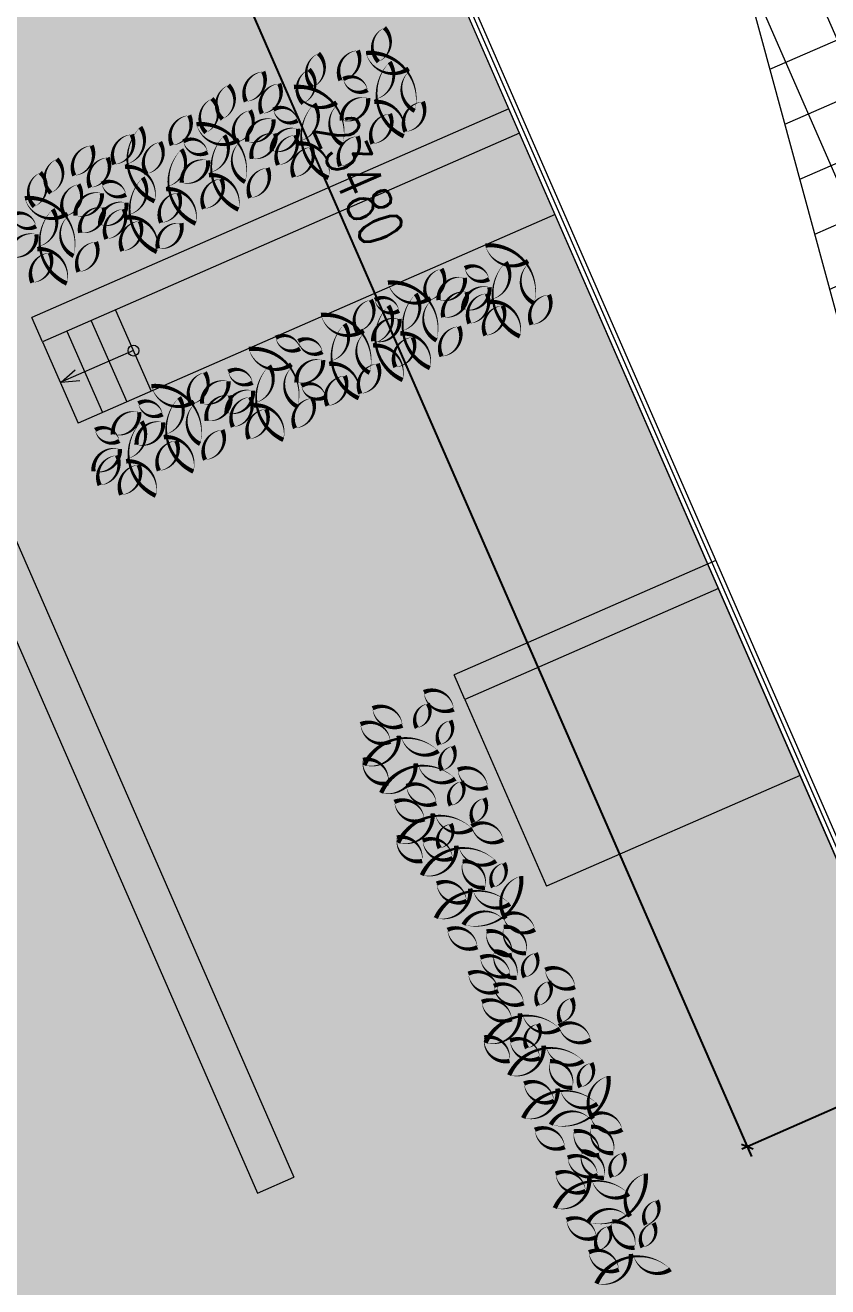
# Model space of a CAD drawing. Header units: metres. Extents: x -45 to 1930, y -347 to 488.
# Drawn here: x 288.23 to 297.28, y -40.85 to -26.63 of the extents above; entities that cross this region are included whole.
import ezdxf

# ---------------------------------------------------------------- set-up
doc = ezdxf.new("R2010")
doc.units = ezdxf.units.M
doc.header["$PDMODE"] = 3
doc.linetypes.add('ČERCHOVANÁ', pattern=[25.4, 12.7, -6.35, 0, -6.35])
for name, color, linetype in [('OSA', 7, 'ČERCHOVANÁ'), ('srafa pozemek', 60, 'Continuous'), ('SRAFY', 3, 'Continuous'), ('zariz.predmety', 203, 'Continuous')]:
    doc.layers.add(name, color=color, linetype=linetype)
doc.styles.add('ROMANS', font='romans.shx', dxfattribs={"width": 0.7})
doc.dimstyles.new('KOTY-50', dxfattribs={"dimscale": 0, "dimtxt": 0.1, "dimasz": 0.1, "dimexe": 0.07, "dimexo": 0.15, "dimgap": 0.02, "dimtad": 1, "dimdec": 0, "dimlfac": 1000, "dimrnd": 5, "dimzin": 0, "dimdsep": 46, "dimtxsty": 'ROMANS', "dimblk1": 'OBLIQUE', "dimblk2": 'OBLIQUE', "dimsah": 1, "dimcen": 0.09, "dimdle": 0.12, "dimadec": 0, "dimazin": 0, "dimtfac": 1, "dimtdec": 4, "dimtofl": 0, "dimtmove": 2, "dimatfit": 3, "dimldrblk": 'OBLIQUE', "dimfxl": 0, "dimtolj": 1, "dimtzin": 0, "dimarcsym": 0})

# ---------------------------------------------------------------- blocks, each defined once
blk = doc.blocks.new('_OBLIQUE')
at = {"color": 0, "linetype": 'ByBlock'}
blk.add_line((-0.5, -0.5), (0.5, 0.5), dxfattribs=at)
blk = doc.blocks.new('*D64')
at = {"layer": 'Defpoints', "color": 0, "linetype": 'Continuous', "lineweight": 0}
for p in [(289.005, -16.872), (298.41, -38.384), (296.374, -39.274)]:
    blk.add_point(p, dxfattribs=at)
at = {"layer": 'SRAFY', "color": 0, "linetype": 'Continuous', "lineweight": -2}
for p, q in [((288.868, -16.932), (286.905, -17.79)), ((286.921, -17.652), (296.422, -39.384)), ((298.272, -38.444), (296.31, -39.302))]:
    blk.add_line(p, q, dxfattribs=at)
at = {"layer": 'SRAFY', "color": 0, "linetype": 'Continuous', "lineweight": -2, "xscale": 0.1, "yscale": 0.1, "zscale": 0.1}
for p, rotation in [((286.969, -17.762), 113.6136663218753), ((296.374, -39.274), 293.6136663218753)]:
    blk.add_blockref('_OBLIQUE', p, dxfattribs=dict(at, rotation=rotation))
at = {"layer": 'SRAFY', "color": 0, "linetype": 'Continuous', "lineweight": 0, "insert": (291.992, -28.378), "char_height": 0.5, "attachment_point": 5, "rotation": 293.6137, "style": 'ROMANS'}
blk.add_mtext('\\A1;23480', dxfattribs=at)

msp = doc.modelspace()

# ---------------------------------------------------------------- hatches: boundary and pattern name
at = {"layer": 'srafa pozemek', "linetype": 'Continuous', "lineweight": 0}
h = msp.add_hatch(color=256, dxfattribs=at)
h.paths.add_polyline_path([(276.396756, -6.461814), (304.224323, -12.356896), (304.738556, -12.431053), (319.972339, -47.086498), (316.157232, -48.53174), (306.539377, -52.495263), (291.298899, -58.147889), (286.487939, -43.14322), (283.67829, -30.994972), (281.535834, -22.100834), (277.940623, -10.266371)])
h.paths.add_polyline_path([(288.633542, -16.395366), (300.954108, -17.24279), (308.305379, -34.058251), (298.409693, -38.384381), (289.005074, -16.872046), (288.836865, -16.86045)], flags=16)
at = {"layer": 'SRAFY', "linetype": 'Continuous', "lineweight": 0}
h = msp.add_hatch(dxfattribs=at)
h.set_pattern_fill('NET', color=252, scale=0.2, angle=-156.3863337, style=0)
h.set_pattern_definition([(203.6137, (311.995, 63.44493), (0.2543604, -0.5818297), []), (293.6137, (311.995, 63.44493), (0.5818297, 0.2543604), [])])
h.paths.add_polyline_path([(299.590723, -31.432387), (296.205927, -23.689929), (295.765724, -23.882374, 0.02002173), (295.788696, -24.040827), (298.408213, -33.669837, 0.490247124), (301.210317, -34.38181), (303.923979, -32.149625), (302.965443, -29.95705)])
h.paths.add_polyline_path([(300.465762, -34.120253), (299.702206, -34.454059), (299.582035, -34.179179), (300.345591, -33.845372)], flags=24)

# ---------------------------------------------------------------- linework, layer by layer
at = {"linetype": 'Continuous', "lineweight": 0}
for p, q in [((298.409693, -38.384381), (289.003891, -16.86934)), ((298.435478, -38.318539), (289.05976, -16.872313)), ((298.461263, -38.252698), (289.115629, -16.875286)), ((293.684283, -27.575372), (288.30169, -29.928498)), ((293.804453, -27.850252), (288.42186, -30.203378)), ((294.205015, -28.766506), (288.823189, -31.119296)), ((288.42186, -30.203378), (288.30169, -29.928498)), ((287.74914, -31.588842), (291.258247, -39.617744)), ((287.33682, -31.769098), (290.845927, -39.798)), ((296.01908, -32.666393), (293.066427, -33.957214)), ((296.047623, -32.98133), (293.186598, -34.232094)), ((293.186598, -34.232094), (293.066427, -33.957214)), ((290.845882, -39.797897), (291.258202, -39.617641))]:
    msp.add_line(p, q, dxfattribs=at)
at = {"color": 253, "linetype": 'Continuous', "lineweight": 0}
for p in [(293.186598, -34.232094), (296.968931, -35.088749)]:
    msp.add_line(p, (294.107905, -36.339514), dxfattribs=at)
at = {"layer": 'OSA', "linetype": 'Continuous', "lineweight": 0}
for p, q in [((289.2465, -29.842868), (289.64783, -30.758785)), ((288.97162, -29.963038), (289.37295, -30.878956)), ((288.69674, -30.083208), (289.09807, -30.999126)), ((288.42186, -30.203378), (288.823189, -31.119296)), ((289.447165, -30.300827), (288.622525, -30.661337)), ((288.63095, -30.657654), (288.789909, -30.517619)), ((288.63095, -30.657654), (288.841691, -30.636066))]:
    msp.add_line(p, q, dxfattribs=at)
msp.add_circle((289.447165, -30.300827), 0.061121, dxfattribs=at)
at = {"layer": 'srafa pozemek', "linetype": 'Continuous', "lineweight": 0, "flags": 128}
msp.add_lwpolyline([(288.633542, -16.395366), (300.954108, -17.24279), (308.305379, -34.058251), (298.409693, -38.384381), (289.005074, -16.872046), (288.836865, -16.86045)], close=True, dxfattribs=at)
at = {"layer": 'SRAFY', "color": 252, "linetype": 'Continuous', "lineweight": 0}
msp.add_line((298.408213, -33.669837), (295.788696, -24.040827), dxfattribs=at)
at = {"layer": 'zariz.predmety', "color": 253, "linetype": 'Continuous', "ltscale": 0.001}
for points in [[(292.2117, -27.043767, 0, 0, 0.520567051), (292.2117, -27.043767, 0, 0.05, 0.520567051), (292.279379, -26.660717, 0, 0.05, 0.520567051), (292.2117, -27.043767, 0.05, 0.05, 0)], [(291.46657, -27.333021, 0, 0, 0.520567051), (291.46657, -27.333021, 0, 0.05, 0.520567051), (291.534249, -26.949971, 0, 0.05, 0.520567051), (291.46657, -27.333021, 0.05, 0.05, 0)], [(291.978683, -26.917304, 0, 0, 0.520567051), (291.978683, -26.917304, 0, 0.05, 0.520567051), (291.783321, -27.253669, 0, 0.05, 0.520567051), (291.978683, -26.917304, 0.05, 0.05, 0)], [(292.07223, -26.946173, 0, 0, 0.520567051), (292.07223, -26.946173, 0, 0.05, 0.520567051), (292.552211, -27.121003, 0, 0.05, 0.520567051), (292.557575, -27.152227, 0, 0.05, 0.520567051), (292.621261, -27.59775, 0, 0.05, 0.520567051), (292.07223, -26.946173, 0.05, 0.05, 0)], [(290.911795, -27.156139, 0, 0, 0.520567051), (290.911795, -27.156139, 0, 0.05, 0.520567051), (290.716433, -27.492504, 0, 0.05, 0.520567051), (290.911795, -27.156139, 0.05, 0.05, 0)], [(291.361316, -27.513356, 0, 0, 0.520567051), (291.361316, -27.513356, 0, 0.05, 0.520567051), (291.428995, -27.130306, 0, 0.05, 0.520567051), (291.361316, -27.513356, 0.05, 0.05, 0)], [(292.497433, -27.884195, 0, 0, 0.520567051), (292.497433, -27.884195, 0, 0.05, 0.520567051), (292.164526, -27.496742, 0, 0.05, 0.520567051), (292.175137, -27.46689, 0, 0.05, 0.520567051), (292.33775, -27.047242, 0, 0.05, 0.520567051), (292.497433, -27.884195, 0.05, 0.05, 0)], [(290.451354, -27.690052, 0, 0, 0.520567051), (290.451354, -27.690052, 0, 0.05, 0.520567051), (290.519033, -27.307002, 0, 0.05, 0.520567051), (290.451354, -27.690052, 0.05, 0.05, 0)], [(291.091901, -27.291829, 0, 0, 0.520567051), (291.091901, -27.291829, 0, 0.05, 0.520567051), (290.896539, -27.628194, 0, 0.05, 0.520567051), (291.091901, -27.291829, 0.05, 0.05, 0)], [(291.258769, -27.328126, 0, 0, 0.520567051), (291.258769, -27.328126, 0, 0.05, 0.520567051), (291.73875, -27.502955, 0, 0.05, 0.520567051), (291.744114, -27.534179, 0, 0.05, 0.520567051), (291.8078, -27.979703, 0, 0.05, 0.520567051), (291.258769, -27.328126, 0.05, 0.05, 0)], [(291.816617, -27.239514, 0, 0, 0.520567051), (291.816617, -27.239514, 0, 0.05, 0.520567051), (292.088648, -27.363196, 0, 0.05, 0.520567051), (291.816617, -27.239514, 0.05, 0.05, 0)], [(290.265464, -27.843447, 0, 0, 0.520567051), (290.265464, -27.843447, 0, 0.05, 0.520567051), (290.333143, -27.460397, 0, 0.05, 0.520567051), (290.265464, -27.843447, 0.05, 0.05, 0)], [(291.797388, -27.705517, 0, 0, 0.520567051), (291.797388, -27.705517, 0, 0.05, 0.520567051), (292.094888, -27.454915, 0, 0.05, 0.520567051), (291.797388, -27.705517, 0.05, 0.05, 0)], [(290.762639, -27.59295, 0, 0, 0.520567051), (290.762639, -27.59295, 0, 0.05, 0.520567051), (290.610099, -27.950776, 0, 0.05, 0.520567051), (290.762639, -27.59295, 0.05, 0.05, 0)], [(291.02727, -27.584414, 0, 0, 0.520567051), (291.02727, -27.584414, 0, 0.05, 0.520567051), (291.299301, -27.708096, 0, 0.05, 0.520567051), (291.02727, -27.584414, 0.05, 0.05, 0)], [(291.647049, -28.353784, 0, 0, 0.520567051), (291.647049, -28.353784, 0, 0.05, 0.520567051), (291.314142, -27.966331, 0, 0.05, 0.520567051), (291.324753, -27.936479, 0, 0.05, 0.520567051), (291.487366, -27.516831, 0, 0.05, 0.520567051), (291.647049, -28.353784, 0.05, 0.05, 0)], [(292.515946, -27.83195, 0, 0, 0.520567051), (292.515946, -27.83195, 0, 0.05, 0.520567051), (292.711309, -27.495585, 0, 0.05, 0.520567051), (292.515946, -27.83195, 0.05, 0.05, 0)], [(290.076685, -27.64886, 0, 0, 0.520567051), (290.076685, -27.64886, 0, 0.05, 0.520567051), (289.881323, -27.985225, 0, 0.05, 0.520567051), (290.076685, -27.64886, 0.05, 0.05, 0)], [(290.158397, -27.747329, 0, 0, 0.520567051), (290.158397, -27.747329, 0, 0.05, 0.520567051), (290.638378, -27.922158, 0, 0.05, 0.520567051), (290.643742, -27.953383, 0, 0.05, 0.520567051), (290.707428, -28.398906, 0, 0.05, 0.520567051), (290.158397, -27.747329, 0.05, 0.05, 0)], [(290.730499, -27.944352, 0, 0, 0.520567051), (290.730499, -27.944352, 0, 0.05, 0.520567051), (291.027999, -27.69375, 0, 0.05, 0.520567051), (290.730499, -27.944352, 0.05, 0.05, 0)], [(292.145477, -27.968669, 0, 0, 0.520567051), (292.145477, -27.968669, 0, 0.05, 0.520567051), (292.340839, -27.632304, 0, 0.05, 0.520567051), (292.145477, -27.968669, 0.05, 0.05, 0)], [(289.232108, -28.201238, 0, 0, 0.520567051), (289.232108, -28.201238, 0, 0.05, 0.520567051), (289.42747, -27.864873, 0, 0.05, 0.520567051), (289.232108, -28.201238, 0.05, 0.05, 0)], [(289.685378, -28.617138, 0, 0, 0.520567051), (289.685378, -28.617138, 0, 0.05, 0.520567051), (289.35247, -28.229685, 0, 0.05, 0.520567051), (289.363082, -28.199833, 0, 0.05, 0.520567051), (289.525695, -27.780185, 0, 0.05, 0.520567051), (289.685378, -28.617138, 0.05, 0.05, 0)], [(290.631833, -28.710814, 0, 0, 0.520567051), (290.631833, -28.710814, 0, 0.05, 0.520567051), (290.298926, -28.323361, 0, 0.05, 0.520567051), (290.309537, -28.29351, 0, 0.05, 0.520567051), (290.47215, -27.873862, 0, 0.05, 0.520567051), (290.631833, -28.710814, 0.05, 0.05, 0)], [(291.047377, -27.852701, 0, 0, 0.520567051), (291.047377, -27.852701, 0, 0.05, 0.520567051), (290.782932, -28.137967, 0, 0.05, 0.520567051), (291.047377, -27.852701, 0.05, 0.05, 0)], [(291.00804, -28.050417, 0, 0, 0.520567051), (291.00804, -28.050417, 0, 0.05, 0.520567051), (291.305541, -27.799815, 0, 0.05, 0.520567051), (291.00804, -28.050417, 0.05, 0.05, 0)], [(291.078589, -28.207505, 0, 0, 0.520567051), (291.078589, -28.207505, 0, 0.05, 0.520567051), (291.273951, -27.87114, 0, 0.05, 0.520567051), (291.078589, -28.207505, 0.05, 0.05, 0)], [(291.77974, -28.221297, 0, 0, 0.520567051), (291.77974, -28.221297, 0, 0.05, 0.520567051), (291.975102, -27.884932, 0, 0.05, 0.520567051), (291.77974, -28.221297, 0.05, 0.05, 0)], [(288.975553, -27.989969, 0, 0, 0.520567051), (288.975553, -27.989969, 0, 0.05, 0.520567051), (288.780191, -28.326334, 0, 0.05, 0.520567051), (288.975553, -27.989969, 0.05, 0.05, 0)], [(289.747423, -27.949981, 0, 0, 0.520567051), (289.747423, -27.949981, 0, 0.05, 0.520567051), (289.594882, -28.307806, 0, 0.05, 0.520567051), (289.747423, -27.949981, 0.05, 0.05, 0)], [(290.148407, -28.868848, 0, 0, 0.520567051), (290.148407, -28.868848, 0, 0.05, 0.520567051), (289.8155, -28.481395, 0, 0.05, 0.520567051), (289.826111, -28.451544, 0, 0.05, 0.520567051), (289.988724, -28.031896, 0, 0.05, 0.520567051), (290.148407, -28.868848, 0.05, 0.05, 0)], [(290.012054, -27.941445, 0, 0, 0.520567051), (290.012054, -27.941445, 0, 0.05, 0.520567051), (290.284084, -28.065127, 0, 0.05, 0.520567051), (290.012054, -27.941445, 0.05, 0.05, 0)], [(291.258695, -28.343194, 0, 0, 0.520567051), (291.258695, -28.343194, 0, 0.05, 0.520567051), (291.454057, -28.006829, 0, 0.05, 0.520567051), (291.258695, -28.343194, 0.05, 0.05, 0)], [(288.515112, -28.523882, 0, 0, 0.520567051), (288.515112, -28.523882, 0, 0.05, 0.520567051), (288.582791, -28.140832, 0, 0.05, 0.520567051), (288.515112, -28.523882, 0.05, 0.05, 0)], [(289.15566, -28.125659, 0, 0, 0.520567051), (289.15566, -28.125659, 0, 0.05, 0.520567051), (288.960298, -28.462024, 0, 0.05, 0.520567051), (289.15566, -28.125659, 0.05, 0.05, 0)], [(289.992824, -28.407448, 0, 0, 0.520567051), (289.992824, -28.407448, 0, 0.05, 0.520567051), (290.290324, -28.156846, 0, 0.05, 0.520567051), (289.992824, -28.407448, 0.05, 0.05, 0)], [(288.329223, -28.677277, 0, 0, 0.520567051), (288.329223, -28.677277, 0, 0.05, 0.520567051), (288.396902, -28.294227, 0, 0.05, 0.520567051), (288.329223, -28.677277, 0.05, 0.05, 0)], [(290.764523, -28.578328, 0, 0, 0.520567051), (290.764523, -28.578328, 0, 0.05, 0.520567051), (290.959885, -28.241963, 0, 0.05, 0.520567051), (290.764523, -28.578328, 0.05, 0.05, 0)], [(288.826398, -28.42678, 0, 0, 0.520567051), (288.826398, -28.42678, 0, 0.05, 0.520567051), (288.673858, -28.784605, 0, 0.05, 0.520567051), (288.826398, -28.42678, 0.05, 0.05, 0)], [(289.091029, -28.418243, 0, 0, 0.520567051), (289.091029, -28.418243, 0, 0.05, 0.520567051), (289.363059, -28.541926, 0, 0.05, 0.520567051), (289.091029, -28.418243, 0.05, 0.05, 0)], [(289.710808, -29.187613, 0, 0, 0.520567051), (289.710808, -29.187613, 0, 0.05, 0.520567051), (289.377901, -28.80016, 0, 0.05, 0.520567051), (289.388512, -28.770309, 0, 0.05, 0.520567051), (289.551125, -28.350661, 0, 0.05, 0.520567051), (289.710808, -29.187613, 0.05, 0.05, 0)], [(290.243479, -28.700225, 0, 0, 0.520567051), (290.243479, -28.700225, 0, 0.05, 0.520567051), (290.438841, -28.36386, 0, 0.05, 0.520567051), (290.243479, -28.700225, 0.05, 0.05, 0)], [(288.222155, -28.581159, 0, 0, 0.520567051), (288.222155, -28.581159, 0, 0.05, 0.520567051), (288.702137, -28.755988, 0, 0.05, 0.520567051), (288.7075, -28.787212, 0, 0.05, 0.520567051), (288.771187, -29.232736, 0, 0.05, 0.520567051), (288.222155, -28.581159, 0.05, 0.05, 0)], [(288.794258, -28.778182, 0, 0, 0.520567051), (288.794258, -28.778182, 0, 0.05, 0.520567051), (289.091758, -28.52758, 0, 0.05, 0.520567051), (288.794258, -28.778182, 0.05, 0.05, 0)], [(289.760053, -28.858259, 0, 0, 0.520567051), (289.760053, -28.858259, 0, 0.05, 0.520567051), (289.955415, -28.521894, 0, 0.05, 0.520567051), (289.760053, -28.858259, 0.05, 0.05, 0)], [(288.075812, -28.775274, 0, 0, 0.520567051), (288.075812, -28.775274, 0, 0.05, 0.520567051), (288.347843, -28.898957, 0, 0.05, 0.520567051), (288.075812, -28.775274, 0.05, 0.05, 0)], [(288.695592, -29.544644, 0, 0, 0.520567051), (288.695592, -29.544644, 0, 0.05, 0.520567051), (288.362684, -29.157191, 0, 0.05, 0.520567051), (288.373296, -29.12734, 0, 0.05, 0.520567051), (288.535909, -28.707692, 0, 0.05, 0.520567051), (288.695592, -29.544644, 0.05, 0.05, 0)], [(289.111136, -28.68653, 0, 0, 0.520567051), (289.111136, -28.68653, 0, 0.05, 0.520567051), (288.846691, -28.971797, 0, 0.05, 0.520567051), (289.111136, -28.68653, 0.05, 0.05, 0)], [(289.071799, -28.884247, 0, 0, 0.520567051), (289.071799, -28.884247, 0, 0.05, 0.520567051), (289.369299, -28.633645, 0, 0.05, 0.520567051), (289.071799, -28.884247, 0.05, 0.05, 0)], [(289.142347, -29.041335, 0, 0, 0.520567051), (289.142347, -29.041335, 0, 0.05, 0.520567051), (289.337709, -28.70497, 0, 0.05, 0.520567051), (289.142347, -29.041335, 0.05, 0.05, 0)], [(289.322454, -29.177024, 0, 0, 0.520567051), (289.322454, -29.177024, 0, 0.05, 0.520567051), (289.517816, -28.840659, 0, 0.05, 0.520567051), (289.322454, -29.177024, 0.05, 0.05, 0)], [(289.988072, -28.864679, 0, 0, 0.520567051), (289.988072, -28.864679, 0, 0.05, 0.520567051), (289.723627, -29.149945, 0, 0.05, 0.520567051), (289.988072, -28.864679, 0.05, 0.05, 0)], [(288.056583, -29.241278, 0, 0, 0.520567051), (288.056583, -29.241278, 0, 0.05, 0.520567051), (288.354083, -28.990676, 0, 0.05, 0.520567051), (288.056583, -29.241278, 0.05, 0.05, 0)], [(288.828282, -29.412158, 0, 0, 0.520567051), (288.828282, -29.412158, 0, 0.05, 0.520567051), (289.023644, -29.075793, 0, 0.05, 0.520567051), (288.828282, -29.412158, 0.05, 0.05, 0)], [(293.418638, -29.114747, 0, 0, 0.520567051), (293.418638, -29.114747, 0, 0.05, 0.520567051), (293.898619, -29.289576, 0, 0.05, 0.520567051), (293.903983, -29.3208, 0, 0.05, 0.520567051), (293.967669, -29.766324, 0, 0.05, 0.520567051), (293.418638, -29.114747, 0.05, 0.05, 0)], [(288.307237, -29.534055, 0, 0, 0.520567051), (288.307237, -29.534055, 0, 0.05, 0.520567051), (288.502599, -29.19769, 0, 0.05, 0.520567051), (288.307237, -29.534055, 0.05, 0.05, 0)], [(293.806919, -30.140405, 0, 0, 0.520567051), (293.806919, -30.140405, 0, 0.05, 0.520567051), (293.474011, -29.752952, 0, 0.05, 0.520567051), (293.484623, -29.7231, 0, 0.05, 0.520567051), (293.647236, -29.303452, 0, 0.05, 0.520567051), (293.806919, -30.140405, 0.05, 0.05, 0)], [(292.922509, -29.379571, 0, 0, 0.520567051), (292.922509, -29.379571, 0, 0.05, 0.520567051), (292.769968, -29.737397, 0, 0.05, 0.520567051), (292.922509, -29.379571, 0.05, 0.05, 0)], [(293.187139, -29.371035, 0, 0, 0.520567051), (293.187139, -29.371035, 0, 0.05, 0.520567051), (293.45917, -29.494717, 0, 0.05, 0.520567051), (293.187139, -29.371035, 0.05, 0.05, 0)], [(292.318266, -29.533951, 0, 0, 0.520567051), (292.318266, -29.533951, 0, 0.05, 0.520567051), (292.798247, -29.70878, 0, 0.05, 0.520567051), (292.803611, -29.740004, 0, 0.05, 0.520567051), (292.867297, -30.185527, 0, 0.05, 0.520567051), (292.318266, -29.533951, 0.05, 0.05, 0)], [(292.890369, -29.730974, 0, 0, 0.520567051), (292.890369, -29.730974, 0, 0.05, 0.520567051), (293.187869, -29.480371, 0, 0.05, 0.520567051), (292.890369, -29.730974, 0.05, 0.05, 0)], [(293.16791, -29.837039, 0, 0, 0.520567051), (293.16791, -29.837039, 0, 0.05, 0.520567051), (293.46541, -29.586436, 0, 0.05, 0.520567051), (293.16791, -29.837039, 0.05, 0.05, 0)], [(292.125289, -29.728094, 0, 0, 0.520567051), (292.125289, -29.728094, 0, 0.05, 0.520567051), (291.972748, -30.08592, 0, 0.05, 0.520567051), (292.125289, -29.728094, 0.05, 0.05, 0)], [(292.171923, -29.728066, 0, 0, 0.520567051), (292.171923, -29.728066, 0, 0.05, 0.520567051), (292.443954, -29.851748, 0, 0.05, 0.520567051), (292.171923, -29.728066, 0.05, 0.05, 0)], [(292.791702, -30.497436, 0, 0, 0.520567051), (292.791702, -30.497436, 0, 0.05, 0.520567051), (292.458795, -30.109983, 0, 0.05, 0.520567051), (292.469406, -30.080131, 0, 0.05, 0.520567051), (292.632019, -29.660483, 0, 0.05, 0.520567051), (292.791702, -30.497436, 0.05, 0.05, 0)], [(293.207246, -29.639322, 0, 0, 0.520567051), (293.207246, -29.639322, 0, 0.05, 0.520567051), (292.942802, -29.924588, 0, 0.05, 0.520567051), (293.207246, -29.639322, 0.05, 0.05, 0)], [(293.238458, -29.994126, 0, 0, 0.520567051), (293.238458, -29.994126, 0, 0.05, 0.520567051), (293.43382, -29.657761, 0, 0.05, 0.520567051), (293.238458, -29.994126, 0.05, 0.05, 0)], [(293.939609, -30.007918, 0, 0, 0.520567051), (293.939609, -30.007918, 0, 0.05, 0.520567051), (294.134971, -29.671553, 0, 0.05, 0.520567051), (293.939609, -30.007918, 0.05, 0.05, 0)], [(292.483997, -30.631956, 0, 0, 0.520567051), (292.483997, -30.631956, 0, 0.05, 0.520567051), (292.15109, -30.244503, 0, 0.05, 0.520567051), (292.161701, -30.214651, 0, 0.05, 0.520567051), (292.324314, -29.795004, 0, 0.05, 0.520567051), (292.483997, -30.631956, 0.05, 0.05, 0)], [(293.418564, -30.129815, 0, 0, 0.520567051), (293.418564, -30.129815, 0, 0.05, 0.520567051), (293.613927, -29.79345, 0, 0.05, 0.520567051), (293.418564, -30.129815, 0.05, 0.05, 0)], [(291.563496, -29.899437, 0, 0, 0.520567051), (291.563496, -29.899437, 0, 0.05, 0.520567051), (292.043478, -30.074266, 0, 0.05, 0.520567051), (292.048841, -30.10549, 0, 0.05, 0.520567051), (292.112528, -30.551014, 0, 0.05, 0.520567051), (291.563496, -29.899437, 0.05, 0.05, 0)], [(291.9887, -30.837458, 0, 0, 0.520567051), (291.9887, -30.837458, 0, 0.05, 0.520567051), (291.655792, -30.450005, 0, 0.05, 0.520567051), (291.666404, -30.420153, 0, 0.05, 0.520567051), (291.829017, -30.000506, 0, 0.05, 0.520567051), (291.9887, -30.837458, 0.05, 0.05, 0)], [(292.152693, -30.194069, 0, 0, 0.520567051), (292.152693, -30.194069, 0, 0.05, 0.520567051), (292.450193, -29.943467, 0, 0.05, 0.520567051), (292.152693, -30.194069, 0.05, 0.05, 0)], [(292.924393, -30.364949, 0, 0, 0.520567051), (292.924393, -30.364949, 0, 0.05, 0.520567051), (293.119755, -30.028584, 0, 0.05, 0.520567051), (292.924393, -30.364949, 0.05, 0.05, 0)], [(291.054033, -30.156092, 0, 0, 0.520567051), (291.054033, -30.156092, 0, 0.05, 0.520567051), (291.326063, -30.279775, 0, 0.05, 0.520567051), (291.054033, -30.156092, 0.05, 0.05, 0)], [(291.307884, -30.192777, 0, 0, 0.520567051), (291.307884, -30.192777, 0, 0.05, 0.520567051), (291.579915, -30.316459, 0, 0.05, 0.520567051), (291.307884, -30.192777, 0.05, 0.05, 0)], [(292.403348, -30.486846, 0, 0, 0.520567051), (292.403348, -30.486846, 0, 0.05, 0.520567051), (292.59871, -30.150481, 0, 0.05, 0.520567051), (292.403348, -30.486846, 0.05, 0.05, 0)], [(290.750035, -30.281389, 0, 0, 0.520567051), (290.750035, -30.281389, 0, 0.05, 0.520567051), (291.230016, -30.456218, 0, 0.05, 0.520567051), (291.23538, -30.487442, 0, 0.05, 0.520567051), (291.299067, -30.932966, 0, 0.05, 0.520567051), (290.750035, -30.281389, 0.05, 0.05, 0)], [(291.288654, -30.65878, 0, 0, 0.520567051), (291.288654, -30.65878, 0, 0.05, 0.520567051), (291.586154, -30.408178, 0, 0.05, 0.520567051), (291.288654, -30.65878, 0.05, 0.05, 0)], [(292.007213, -30.785213, 0, 0, 0.520567051), (292.007213, -30.785213, 0, 0.05, 0.520567051), (292.202575, -30.448848, 0, 0.05, 0.520567051), (292.007213, -30.785213, 0.05, 0.05, 0)], [(290.253906, -30.546213, 0, 0, 0.520567051), (290.253906, -30.546213, 0, 0.05, 0.520567051), (290.101365, -30.904039, 0, 0.05, 0.520567051), (290.253906, -30.546213, 0.05, 0.05, 0)], [(290.518536, -30.537677, 0, 0, 0.520567051), (290.518536, -30.537677, 0, 0.05, 0.520567051), (290.790567, -30.661359, 0, 0.05, 0.520567051), (290.518536, -30.537677, 0.05, 0.05, 0)], [(291.138316, -31.307047, 0, 0, 0.520567051), (291.138316, -31.307047, 0, 0.05, 0.520567051), (290.805408, -30.919594, 0, 0.05, 0.520567051), (290.81602, -30.889742, 0, 0.05, 0.520567051), (290.978633, -30.470094, 0, 0.05, 0.520567051), (291.138316, -31.307047, 0.05, 0.05, 0)], [(291.636743, -30.921933, 0, 0, 0.520567051), (291.636743, -30.921933, 0, 0.05, 0.520567051), (291.832106, -30.585568, 0, 0.05, 0.520567051), (291.636743, -30.921933, 0.05, 0.05, 0)], [(289.649663, -30.700593, 0, 0, 0.520567051), (289.649663, -30.700593, 0, 0.05, 0.520567051), (290.129644, -30.875422, 0, 0.05, 0.520567051), (290.135008, -30.906646, 0, 0.05, 0.520567051), (290.198694, -31.352169, 0, 0.05, 0.520567051), (289.649663, -30.700593, 0.05, 0.05, 0)], [(290.221766, -30.897616, 0, 0, 0.520567051), (290.221766, -30.897616, 0, 0.05, 0.520567051), (290.519266, -30.647013, 0, 0.05, 0.520567051), (290.221766, -30.897616, 0.05, 0.05, 0)], [(291.343315, -30.698087, 0, 0, 0.520567051), (291.343315, -30.698087, 0, 0.05, 0.520567051), (291.615346, -30.821769, 0, 0.05, 0.520567051), (291.343315, -30.698087, 0.05, 0.05, 0)], [(289.50332, -30.894708, 0, 0, 0.520567051), (289.50332, -30.894708, 0, 0.05, 0.520567051), (289.775351, -31.01839, 0, 0.05, 0.520567051), (289.50332, -30.894708, 0.05, 0.05, 0)], [(290.123099, -31.664078, 0, 0, 0.520567051), (290.123099, -31.664078, 0, 0.05, 0.520567051), (289.790192, -31.276625, 0, 0.05, 0.520567051), (289.800803, -31.246773, 0, 0.05, 0.520567051), (289.963416, -30.827125, 0, 0.05, 0.520567051), (290.123099, -31.664078, 0.05, 0.05, 0)], [(290.538643, -30.805964, 0, 0, 0.520567051), (290.538643, -30.805964, 0, 0.05, 0.520567051), (290.274199, -31.09123, 0, 0.05, 0.520567051), (290.538643, -30.805964, 0.05, 0.05, 0)], [(290.499307, -31.003681, 0, 0, 0.520567051), (290.499307, -31.003681, 0, 0.05, 0.520567051), (290.796807, -30.753078, 0, 0.05, 0.520567051), (290.499307, -31.003681, 0.05, 0.05, 0)], [(290.569855, -31.160768, 0, 0, 0.520567051), (290.569855, -31.160768, 0, 0.05, 0.520567051), (290.765217, -30.824403, 0, 0.05, 0.520567051), (290.569855, -31.160768, 0.05, 0.05, 0)], [(291.271006, -31.17456, 0, 0, 0.520567051), (291.271006, -31.17456, 0, 0.05, 0.520567051), (291.466368, -30.838195, 0, 0.05, 0.520567051), (291.271006, -31.17456, 0.05, 0.05, 0)], [(289.215697, -31.24538, 0, 0, 0.520567051), (289.215697, -31.24538, 0, 0.05, 0.520567051), (289.513198, -30.994778, 0, 0.05, 0.520567051), (289.215697, -31.24538, 0.05, 0.05, 0)], [(290.749962, -31.296458, 0, 0, 0.520567051), (290.749962, -31.296458, 0, 0.05, 0.520567051), (290.945324, -30.960093, 0, 0.05, 0.520567051), (290.749962, -31.296458, 0.05, 0.05, 0)], [(289.0156, -31.194721, 0, 0, 0.520567051), (289.0156, -31.194721, 0, 0.05, 0.520567051), (289.28763, -31.318403, 0, 0.05, 0.520567051), (289.0156, -31.194721, 0.05, 0.05, 0)], [(289.698365, -31.936555, 0, 0, 0.520567051), (289.698365, -31.936555, 0, 0.05, 0.520567051), (289.365458, -31.549102, 0, 0.05, 0.520567051), (289.376069, -31.51925, 0, 0.05, 0.520567051), (289.538682, -31.099602, 0, 0.05, 0.520567051), (289.698365, -31.936555, 0.05, 0.05, 0)], [(289.48409, -31.360711, 0, 0, 0.520567051), (289.48409, -31.360711, 0, 0.05, 0.520567051), (289.781591, -31.110109, 0, 0.05, 0.520567051), (289.48409, -31.360711, 0.05, 0.05, 0)], [(290.25579, -31.531591, 0, 0, 0.520567051), (290.25579, -31.531591, 0, 0.05, 0.520567051), (290.451152, -31.195226, 0, 0.05, 0.520567051), (290.25579, -31.531591, 0.05, 0.05, 0)], [(288.99637, -31.660725, 0, 0, 0.520567051), (288.99637, -31.660725, 0, 0.05, 0.520567051), (289.29387, -31.410122, 0, 0.05, 0.520567051), (288.99637, -31.660725, 0.05, 0.05, 0)], [(289.734745, -31.653488, 0, 0, 0.520567051), (289.734745, -31.653488, 0, 0.05, 0.520567051), (289.930107, -31.317123, 0, 0.05, 0.520567051), (289.734745, -31.653488, 0.05, 0.05, 0)], [(289.066918, -31.817812, 0, 0, 0.520567051), (289.066918, -31.817812, 0, 0.05, 0.520567051), (289.26228, -31.481447, 0, 0.05, 0.520567051), (289.066918, -31.817812, 0.05, 0.05, 0)], [(289.310011, -31.925965, 0, 0, 0.520567051), (289.310011, -31.925965, 0, 0.05, 0.520567051), (289.505373, -31.5896, 0, 0.05, 0.520567051), (289.310011, -31.925965, 0.05, 0.05, 0)], [(293.061354, -34.346032, 0, 0, 0.520567051), (293.061354, -34.346032, 0, 0.05, 0.520567051), (292.724989, -34.15067, 0, 0.05, 0.520567051), (293.061354, -34.346032, 0.05, 0.05, 0)], [(292.768769, -34.281401, 0, 0, 0.520567051), (292.768769, -34.281401, 0, 0.05, 0.520567051), (292.645086, -34.553432, 0, 0.05, 0.520567051), (292.768769, -34.281401, 0.05, 0.05, 0)], [(292.145678, -34.33272, 0, 0, 0.520567051), (292.145678, -34.33272, 0, 0.05, 0.520567051), (292.482043, -34.528082, 0, 0.05, 0.520567051), (292.145678, -34.33272, 0.05, 0.05, 0)], [(292.009988, -34.512826, 0, 0, 0.520567051), (292.009988, -34.512826, 0, 0.05, 0.520567051), (292.346353, -34.708188, 0, 0.05, 0.520567051), (292.009988, -34.512826, 0.05, 0.05, 0)], [(293.023413, -34.47159, 0, 0, 0.520567051), (293.023413, -34.47159, 0, 0.05, 0.520567051), (292.89973, -34.743621, 0, 0.05, 0.520567051), (293.023413, -34.47159, 0.05, 0.05, 0)], [(292.051735, -34.974663, 0, 0, 0.520567051), (292.051735, -34.974663, 0, 0.05, 0.520567051), (292.439188, -34.641756, 0, 0.05, 0.520567051), (292.469039, -34.652367, 0, 0.05, 0.520567051), (292.888687, -34.81498, 0, 0.05, 0.520567051), (292.051735, -34.974663, 0.05, 0.05, 0)], [(293.051871, -34.759359, 0, 0, 0.520567051), (293.051871, -34.759359, 0, 0.05, 0.520567051), (292.928188, -35.031389, 0, 0.05, 0.520567051), (293.051871, -34.759359, 0.05, 0.05, 0)], [(292.322333, -35.178444, 0, 0, 0.520567051), (292.322333, -35.178444, 0, 0.05, 0.520567051), (292.037067, -34.914, 0, 0.05, 0.520567051), (292.322333, -35.178444, 0.05, 0.05, 0)], [(292.241985, -35.286461, 0, 0, 0.520567051), (292.241985, -35.286461, 0, 0.05, 0.520567051), (292.629438, -34.953554, 0, 0.05, 0.520567051), (292.65929, -34.964165, 0, 0.05, 0.520567051), (293.078937, -35.126779, 0, 0.05, 0.520567051), (292.241985, -35.286461, 0.05, 0.05, 0)], [(293.44417, -35.221695, 0, 0, 0.520567051), (293.44417, -35.221695, 0, 0.05, 0.520567051), (293.107805, -35.026333, 0, 0.05, 0.520567051), (293.44417, -35.221695, 0.05, 0.05, 0)], [(292.528494, -35.208383, 0, 0, 0.520567051), (292.528494, -35.208383, 0, 0.05, 0.520567051), (292.864859, -35.403745, 0, 0.05, 0.520567051), (292.528494, -35.208383, 0.05, 0.05, 0)], [(293.151585, -35.157064, 0, 0, 0.520567051), (293.151585, -35.157064, 0, 0.05, 0.520567051), (293.027903, -35.429095, 0, 0.05, 0.520567051), (293.151585, -35.157064, 0.05, 0.05, 0)], [(292.392805, -35.388489, 0, 0, 0.520567051), (292.392805, -35.388489, 0, 0.05, 0.520567051), (292.72917, -35.583851, 0, 0.05, 0.520567051), (292.392805, -35.388489, 0.05, 0.05, 0)], [(293.406229, -35.347253, 0, 0, 0.520567051), (293.406229, -35.347253, 0, 0.05, 0.520567051), (293.282547, -35.619284, 0, 0.05, 0.520567051), (293.406229, -35.347253, 0.05, 0.05, 0)], [(292.434551, -35.850326, 0, 0, 0.520567051), (292.434551, -35.850326, 0, 0.05, 0.520567051), (292.822004, -35.517419, 0, 0.05, 0.520567051), (292.851856, -35.52803, 0, 0.05, 0.520567051), (293.271504, -35.690643, 0, 0.05, 0.520567051), (292.434551, -35.850326, 0.05, 0.05, 0)], [(293.026396, -35.637053, 0, 0, 0.520567051), (293.026396, -35.637053, 0, 0.05, 0.520567051), (292.902713, -35.909084, 0, 0.05, 0.520567051), (293.026396, -35.637053, 0.05, 0.05, 0)], [(293.619848, -35.813458, 0, 0, 0.520567051), (293.619848, -35.813458, 0, 0.05, 0.520567051), (293.262022, -35.660918, 0, 0.05, 0.520567051), (293.619848, -35.813458, 0.05, 0.05, 0)], [(292.70515, -36.054107, 0, 0, 0.520567051), (292.70515, -36.054107, 0, 0.05, 0.520567051), (292.419884, -35.789663, 0, 0.05, 0.520567051), (292.70515, -36.054107, 0.05, 0.05, 0)], [(292.71157, -35.826088, 0, 0, 0.520567051), (292.71157, -35.826088, 0, 0.05, 0.520567051), (293.047935, -36.02145, 0, 0.05, 0.520567051), (292.71157, -35.826088, 0.05, 0.05, 0)], [(292.700981, -36.214443, 0, 0, 0.520567051), (292.700981, -36.214443, 0, 0.05, 0.520567051), (293.088434, -35.881535, 0, 0.05, 0.520567051), (293.118285, -35.892147, 0, 0.05, 0.520567051), (293.537933, -36.05476, 0, 0.05, 0.520567051), (292.700981, -36.214443, 0.05, 0.05, 0)], [(293.162381, -36.058859, 0, 0, 0.520567051), (293.162381, -36.058859, 0, 0.05, 0.520567051), (293.412983, -36.356359, 0, 0.05, 0.520567051), (293.162381, -36.058859, 0.05, 0.05, 0)], [(293.628384, -36.078089, 0, 0, 0.520567051), (293.628384, -36.078089, 0, 0.05, 0.520567051), (293.504702, -36.35012, 0, 0.05, 0.520567051), (293.628384, -36.078089, 0.05, 0.05, 0)], [(292.869604, -36.309514, 0, 0, 0.520567051), (292.869604, -36.309514, 0, 0.05, 0.520567051), (293.205969, -36.504876, 0, 0.05, 0.520567051), (292.869604, -36.309514, 0.05, 0.05, 0)], [(293.8225, -36.224432, 0, 0, 0.520567051), (293.8225, -36.224432, 0, 0.05, 0.520567051), (293.64767, -36.704413, 0, 0.05, 0.520567051), (293.616446, -36.709777, 0, 0.05, 0.520567051), (293.170923, -36.773463, 0, 0.05, 0.520567051), (293.8225, -36.224432, 0.05, 0.05, 0)], [(292.859015, -36.697868, 0, 0, 0.520567051), (292.859015, -36.697868, 0, 0.05, 0.520567051), (293.246468, -36.364961, 0, 0.05, 0.520567051), (293.276319, -36.375572, 0, 0.05, 0.520567051), (293.695967, -36.538185, 0, 0.05, 0.520567051), (292.859015, -36.697868, 0.05, 0.05, 0)], [(293.976879, -36.828675, 0, 0, 0.520567051), (293.976879, -36.828675, 0, 0.05, 0.520567051), (293.619053, -36.676134, 0, 0.05, 0.520567051), (293.976879, -36.828675, 0.05, 0.05, 0)], [(292.991501, -36.830559, 0, 0, 0.520567051), (292.991501, -36.830559, 0, 0.05, 0.520567051), (293.327866, -37.025921, 0, 0.05, 0.520567051), (292.991501, -36.830559, 0.05, 0.05, 0)], [(293.717128, -37.113412, 0, 0, 0.520567051), (293.717128, -37.113412, 0, 0.05, 0.520567051), (293.431862, -36.848968, 0, 0.05, 0.520567051), (293.717128, -37.113412, 0.05, 0.05, 0)], [(293.625476, -36.796535, 0, 0, 0.520567051), (293.625476, -36.796535, 0, 0.05, 0.520567051), (293.876079, -37.094035, 0, 0.05, 0.520567051), (293.625476, -36.796535, 0.05, 0.05, 0)], [(293.362324, -37.144624, 0, 0, 0.520567051), (293.362324, -37.144624, 0, 0.05, 0.520567051), (293.698689, -37.339986, 0, 0.05, 0.520567051), (293.362324, -37.144624, 0.05, 0.05, 0)], [(293.519412, -37.074076, 0, 0, 0.520567051), (293.519412, -37.074076, 0, 0.05, 0.520567051), (293.770014, -37.371576, 0, 0.05, 0.520567051), (293.519412, -37.074076, 0.05, 0.05, 0)], [(293.985415, -37.093305, 0, 0, 0.520567051), (293.985415, -37.093305, 0, 0.05, 0.520567051), (293.861733, -37.365336, 0, 0.05, 0.520567051), (293.985415, -37.093305, 0.05, 0.05, 0)], [(294.429676, -37.475963, 0, 0, 0.520567051), (294.429676, -37.475963, 0, 0.05, 0.520567051), (294.093311, -37.280601, 0, 0.05, 0.520567051), (294.429676, -37.475963, 0.05, 0.05, 0)], [(293.226635, -37.32473, 0, 0, 0.520567051), (293.226635, -37.32473, 0, 0.05, 0.520567051), (293.563, -37.520093, 0, 0.05, 0.520567051), (293.226635, -37.32473, 0.05, 0.05, 0)], [(294.137091, -37.411332, 0, 0, 0.520567051), (294.137091, -37.411332, 0, 0.05, 0.520567051), (294.013409, -37.683363, 0, 0.05, 0.520567051), (294.137091, -37.411332, 0.05, 0.05, 0)], [(293.514, -37.462651, 0, 0, 0.520567051), (293.514, -37.462651, 0, 0.05, 0.520567051), (293.850365, -37.658013, 0, 0.05, 0.520567051), (293.514, -37.462651, 0.05, 0.05, 0)], [(293.378311, -37.642757, 0, 0, 0.520567051), (293.378311, -37.642757, 0, 0.05, 0.520567051), (293.714676, -37.838119, 0, 0.05, 0.520567051), (293.378311, -37.642757, 0.05, 0.05, 0)], [(294.391735, -37.601521, 0, 0, 0.520567051), (294.391735, -37.601521, 0, 0.05, 0.520567051), (294.268053, -37.873552, 0, 0.05, 0.520567051), (294.391735, -37.601521, 0.05, 0.05, 0)], [(293.420057, -38.104594, 0, 0, 0.520567051), (293.420057, -38.104594, 0, 0.05, 0.520567051), (293.80751, -37.771687, 0, 0.05, 0.520567051), (293.837362, -37.782298, 0, 0.05, 0.520567051), (294.25701, -37.944911, 0, 0.05, 0.520567051), (293.420057, -38.104594, 0.05, 0.05, 0)], [(294.011902, -37.891321, 0, 0, 0.520567051), (294.011902, -37.891321, 0, 0.05, 0.520567051), (293.888219, -38.163352, 0, 0.05, 0.520567051), (294.011902, -37.891321, 0.05, 0.05, 0)], [(294.605354, -38.067726, 0, 0, 0.520567051), (294.605354, -38.067726, 0, 0.05, 0.520567051), (294.247528, -37.915186, 0, 0.05, 0.520567051), (294.605354, -38.067726, 0.05, 0.05, 0)], [(293.690656, -38.308375, 0, 0, 0.520567051), (293.690656, -38.308375, 0, 0.05, 0.520567051), (293.40539, -38.043931, 0, 0.05, 0.520567051), (293.690656, -38.308375, 0.05, 0.05, 0)], [(293.686487, -38.468711, 0, 0, 0.520567051), (293.686487, -38.468711, 0, 0.05, 0.520567051), (294.07394, -38.135803, 0, 0.05, 0.520567051), (294.103791, -38.146415, 0, 0.05, 0.520567051), (294.523439, -38.309028, 0, 0.05, 0.520567051), (293.686487, -38.468711, 0.05, 0.05, 0)], [(293.697076, -38.080356, 0, 0, 0.520567051), (293.697076, -38.080356, 0, 0.05, 0.520567051), (294.033441, -38.275719, 0, 0.05, 0.520567051), (293.697076, -38.080356, 0.05, 0.05, 0)], [(294.147887, -38.313127, 0, 0, 0.520567051), (294.147887, -38.313127, 0, 0.05, 0.520567051), (294.398489, -38.610627, 0, 0.05, 0.520567051), (294.147887, -38.313127, 0.05, 0.05, 0)], [(294.61389, -38.332357, 0, 0, 0.520567051), (294.61389, -38.332357, 0, 0.05, 0.520567051), (294.490208, -38.604388, 0, 0.05, 0.520567051), (294.61389, -38.332357, 0.05, 0.05, 0)], [(293.85511, -38.563782, 0, 0, 0.520567051), (293.85511, -38.563782, 0, 0.05, 0.520567051), (294.191475, -38.759144, 0, 0.05, 0.520567051), (293.85511, -38.563782, 0.05, 0.05, 0)], [(294.808005, -38.4787, 0, 0, 0.520567051), (294.808005, -38.4787, 0, 0.05, 0.520567051), (294.633176, -38.958681, 0, 0.05, 0.520567051), (294.601952, -38.964045, 0, 0.05, 0.520567051), (294.156429, -39.027731, 0, 0.05, 0.520567051), (294.808005, -38.4787, 0.05, 0.05, 0)], [(293.84452, -38.952136, 0, 0, 0.520567051), (293.84452, -38.952136, 0, 0.05, 0.520567051), (294.231973, -38.619229, 0, 0.05, 0.520567051), (294.261825, -38.62984, 0, 0.05, 0.520567051), (294.681473, -38.792453, 0, 0.05, 0.520567051), (293.84452, -38.952136, 0.05, 0.05, 0)], [(294.962385, -39.082943, 0, 0, 0.520567051), (294.962385, -39.082943, 0, 0.05, 0.520567051), (294.604559, -38.930402, 0, 0.05, 0.520567051), (294.962385, -39.082943, 0.05, 0.05, 0)], [(293.977007, -39.084827, 0, 0, 0.520567051), (293.977007, -39.084827, 0, 0.05, 0.520567051), (294.313372, -39.280189, 0, 0.05, 0.520567051), (293.977007, -39.084827, 0.05, 0.05, 0)], [(294.702634, -39.36768, 0, 0, 0.520567051), (294.702634, -39.36768, 0, 0.05, 0.520567051), (294.417368, -39.103236, 0, 0.05, 0.520567051), (294.702634, -39.36768, 0.05, 0.05, 0)], [(294.610982, -39.050803, 0, 0, 0.520567051), (294.610982, -39.050803, 0, 0.05, 0.520567051), (294.861585, -39.348303, 0, 0.05, 0.520567051), (294.610982, -39.050803, 0.05, 0.05, 0)], [(294.34783, -39.398892, 0, 0, 0.520567051), (294.34783, -39.398892, 0, 0.05, 0.520567051), (294.684195, -39.594254, 0, 0.05, 0.520567051), (294.34783, -39.398892, 0.05, 0.05, 0)], [(294.504917, -39.328344, 0, 0, 0.520567051), (294.504917, -39.328344, 0, 0.05, 0.520567051), (294.75552, -39.625844, 0, 0.05, 0.520567051), (294.504917, -39.328344, 0.05, 0.05, 0)], [(294.970921, -39.347573, 0, 0, 0.520567051), (294.970921, -39.347573, 0, 0.05, 0.520567051), (294.847239, -39.619604, 0, 0.05, 0.520567051), (294.970921, -39.347573, 0.05, 0.05, 0)], [(294.21214, -39.578999, 0, 0, 0.520567051), (294.21214, -39.578999, 0, 0.05, 0.520567051), (294.548505, -39.774361, 0, 0.05, 0.520567051), (294.21214, -39.578999, 0.05, 0.05, 0)], [(294.201551, -39.967353, 0, 0, 0.520567051), (294.201551, -39.967353, 0, 0.05, 0.520567051), (294.589004, -39.634445, 0, 0.05, 0.520567051), (294.618856, -39.645057, 0, 0.05, 0.520567051), (295.038504, -39.80767, 0, 0.05, 0.520567051), (294.201551, -39.967353, 0.05, 0.05, 0)], [(295.227209, -39.579072, 0, 0, 0.520567051), (295.227209, -39.579072, 0, 0.05, 0.520567051), (295.05238, -40.059053, 0, 0.05, 0.520567051), (295.021156, -40.064417, 0, 0.05, 0.520567051), (294.575632, -40.128104, 0, 0.05, 0.520567051), (295.227209, -39.579072, 0.05, 0.05, 0)], [(295.352506, -39.88307, 0, 0, 0.520567051), (295.352506, -39.88307, 0, 0.05, 0.520567051), (295.228823, -40.1551, 0, 0.05, 0.520567051), (295.352506, -39.88307, 0.05, 0.05, 0)], [(294.334038, -40.100043, 0, 0, 0.520567051), (294.334038, -40.100043, 0, 0.05, 0.520567051), (294.670403, -40.295405, 0, 0.05, 0.520567051), (294.334038, -40.100043, 0.05, 0.05, 0)], [(294.849818, -40.117691, 0, 0, 0.520567051), (294.849818, -40.117691, 0, 0.05, 0.520567051), (295.10042, -40.415191, 0, 0.05, 0.520567051), (294.849818, -40.117691, 0.05, 0.05, 0)], [(294.810511, -40.172352, 0, 0, 0.520567051), (294.810511, -40.172352, 0, 0.05, 0.520567051), (294.686829, -40.444383, 0, 0.05, 0.520567051), (294.810511, -40.172352, 0.05, 0.05, 0)], [(295.315821, -40.136921, 0, 0, 0.520567051), (295.315821, -40.136921, 0, 0.05, 0.520567051), (295.192139, -40.408952, 0, 0.05, 0.520567051), (295.315821, -40.136921, 0.05, 0.05, 0)], [(294.586665, -40.46578, 0, 0, 0.520567051), (294.586665, -40.46578, 0, 0.05, 0.520567051), (294.92303, -40.661143, 0, 0.05, 0.520567051), (294.586665, -40.46578, 0.05, 0.05, 0)], [(294.67114, -40.817737, 0, 0, 0.520567051), (294.67114, -40.817737, 0, 0.05, 0.520567051), (295.058593, -40.484829, 0, 0.05, 0.520567051), (295.088445, -40.495441, 0, 0.05, 0.520567051), (295.508092, -40.658054, 0, 0.05, 0.520567051), (294.67114, -40.817737, 0.05, 0.05, 0)]]:
    msp.add_lwpolyline(points, format="xyseb", close=True, dxfattribs=at)

# ---------------------------------------------------------------- dimensions: what is measured, and where the dimension line sits
at = {"layer": 'SRAFY', "linetype": 'Continuous', "lineweight": 0}
dim = msp.add_aligned_dim(p1=(289.005074, -16.872046), p2=(298.409693, -38.384381), distance=-2.221864, dimstyle='KOTY-50', override={"dimscale": 1, "dimtxt": 0.5, "dimgap": 0.1}, dxfattribs=at)
dim.commit()
dim.dimension.update_dxf_attribs({"geometry": '*D64', "text_midpoint": (291.992256, -28.378022)})

doc.saveas('drawing.dxf')
